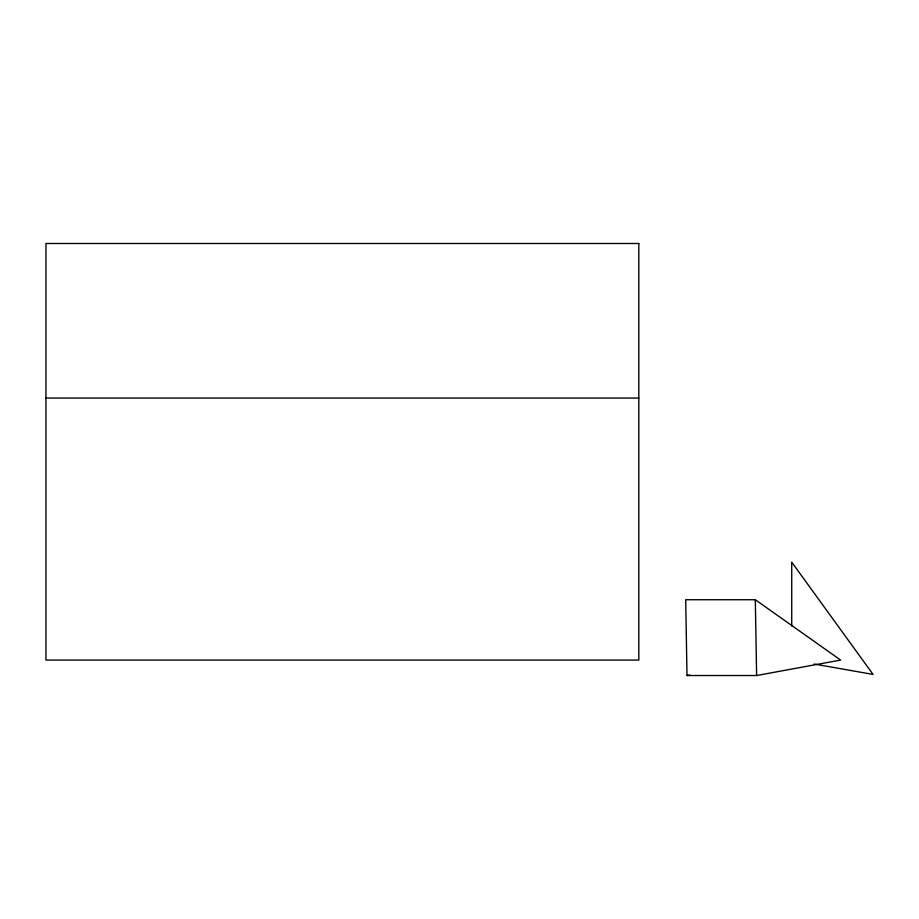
<?xml version="1.0" encoding="UTF-8"?>
<svg xmlns="http://www.w3.org/2000/svg" width="919" height="919" viewBox="0 0 919 919"><rect width="100%" height="100%" fill="white"/><g stroke="black" fill="none" stroke-linecap="round" stroke-linejoin="round"><path stroke-width="1.38" d="M686.998 675.522L756.613 675.522L840.621 660.072L755.315 599.728L685.7 599.728L686.998 675.522L689.801 675.005M45.95 398.053L638.82 398.053M814.165 664.035L873.05 674.42L791.73 562.152L791.73 626.011M755.315 599.728L756.613 675.522M638.82 243.489L45.95 243.489L45.95 660.072L638.82 660.072L638.82 243.489"/></g></svg>
